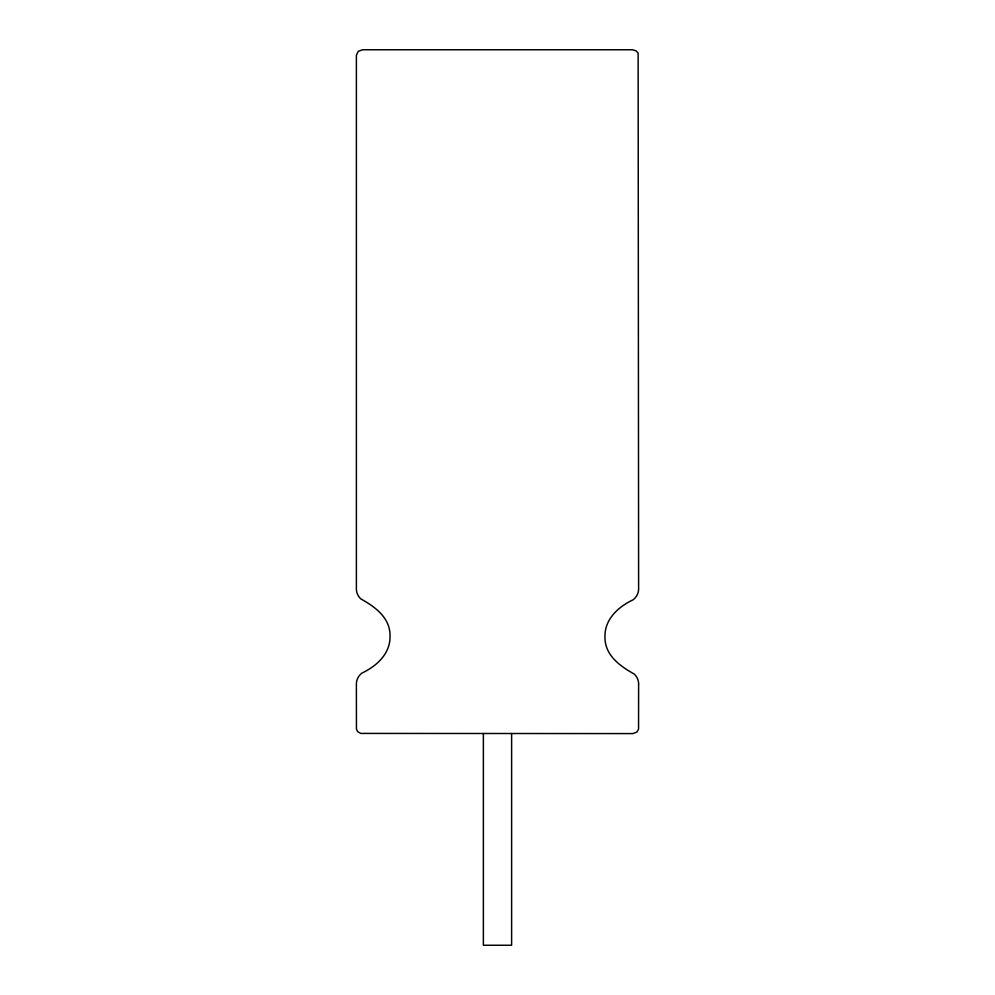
<?xml version="1.0" encoding="UTF-8"?>
<svg xmlns="http://www.w3.org/2000/svg" width="995" height="995" viewBox="0 0 995 995"><rect width="100%" height="100%" fill="white"/><g stroke="black" fill="none" stroke-linecap="round" stroke-linejoin="round"><path stroke-width="1.49" d="M511.617 733.589L511.617 945.25L483.383 945.25L483.383 733.589M638.616 683.814L638.554 729.124L636.899 732.084L632.783 733.589L360.712 733.414L357.591 731.574L356.446 729.124L356.384 683.814C356.372 679.66 358.548 675.692 361.782 673.155C376.396 666.302 390.251 653.951 390.04 636.452C390.575 617.883 375.065 606.826 360.7 598.816C358.063 596.303 356.384 592.759 356.384 589.09L356.384 55.222L358.212 51.354L362.603 49.75L632.397 49.75L636.178 50.882L638.143 53.133L638.616 589.09C638.628 593.244 636.452 597.211 633.218 599.749C618.604 606.602 604.749 618.952 604.96 636.452C604.425 655.033 619.935 666.09 634.3 674.1C636.937 676.6 638.616 680.145 638.616 683.814"/></g></svg>
